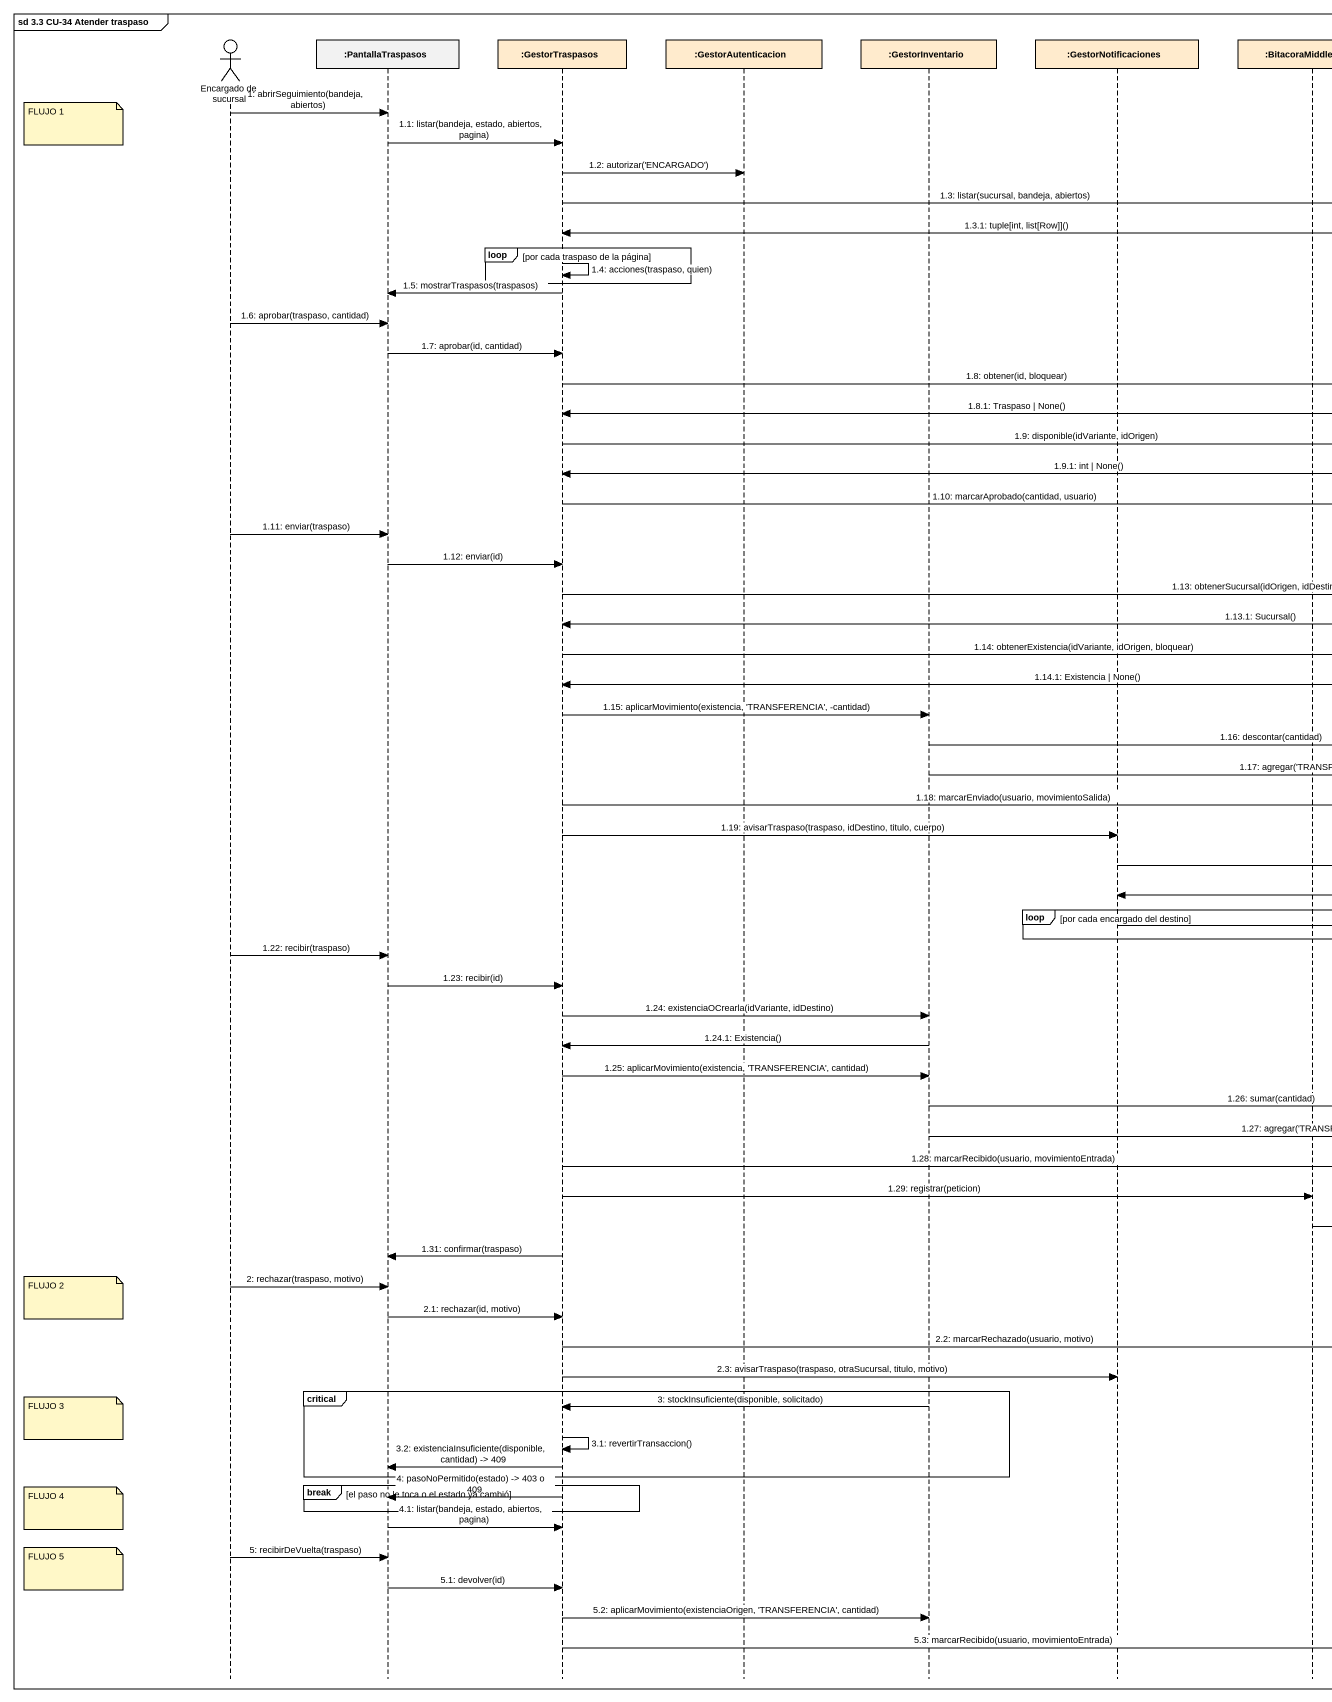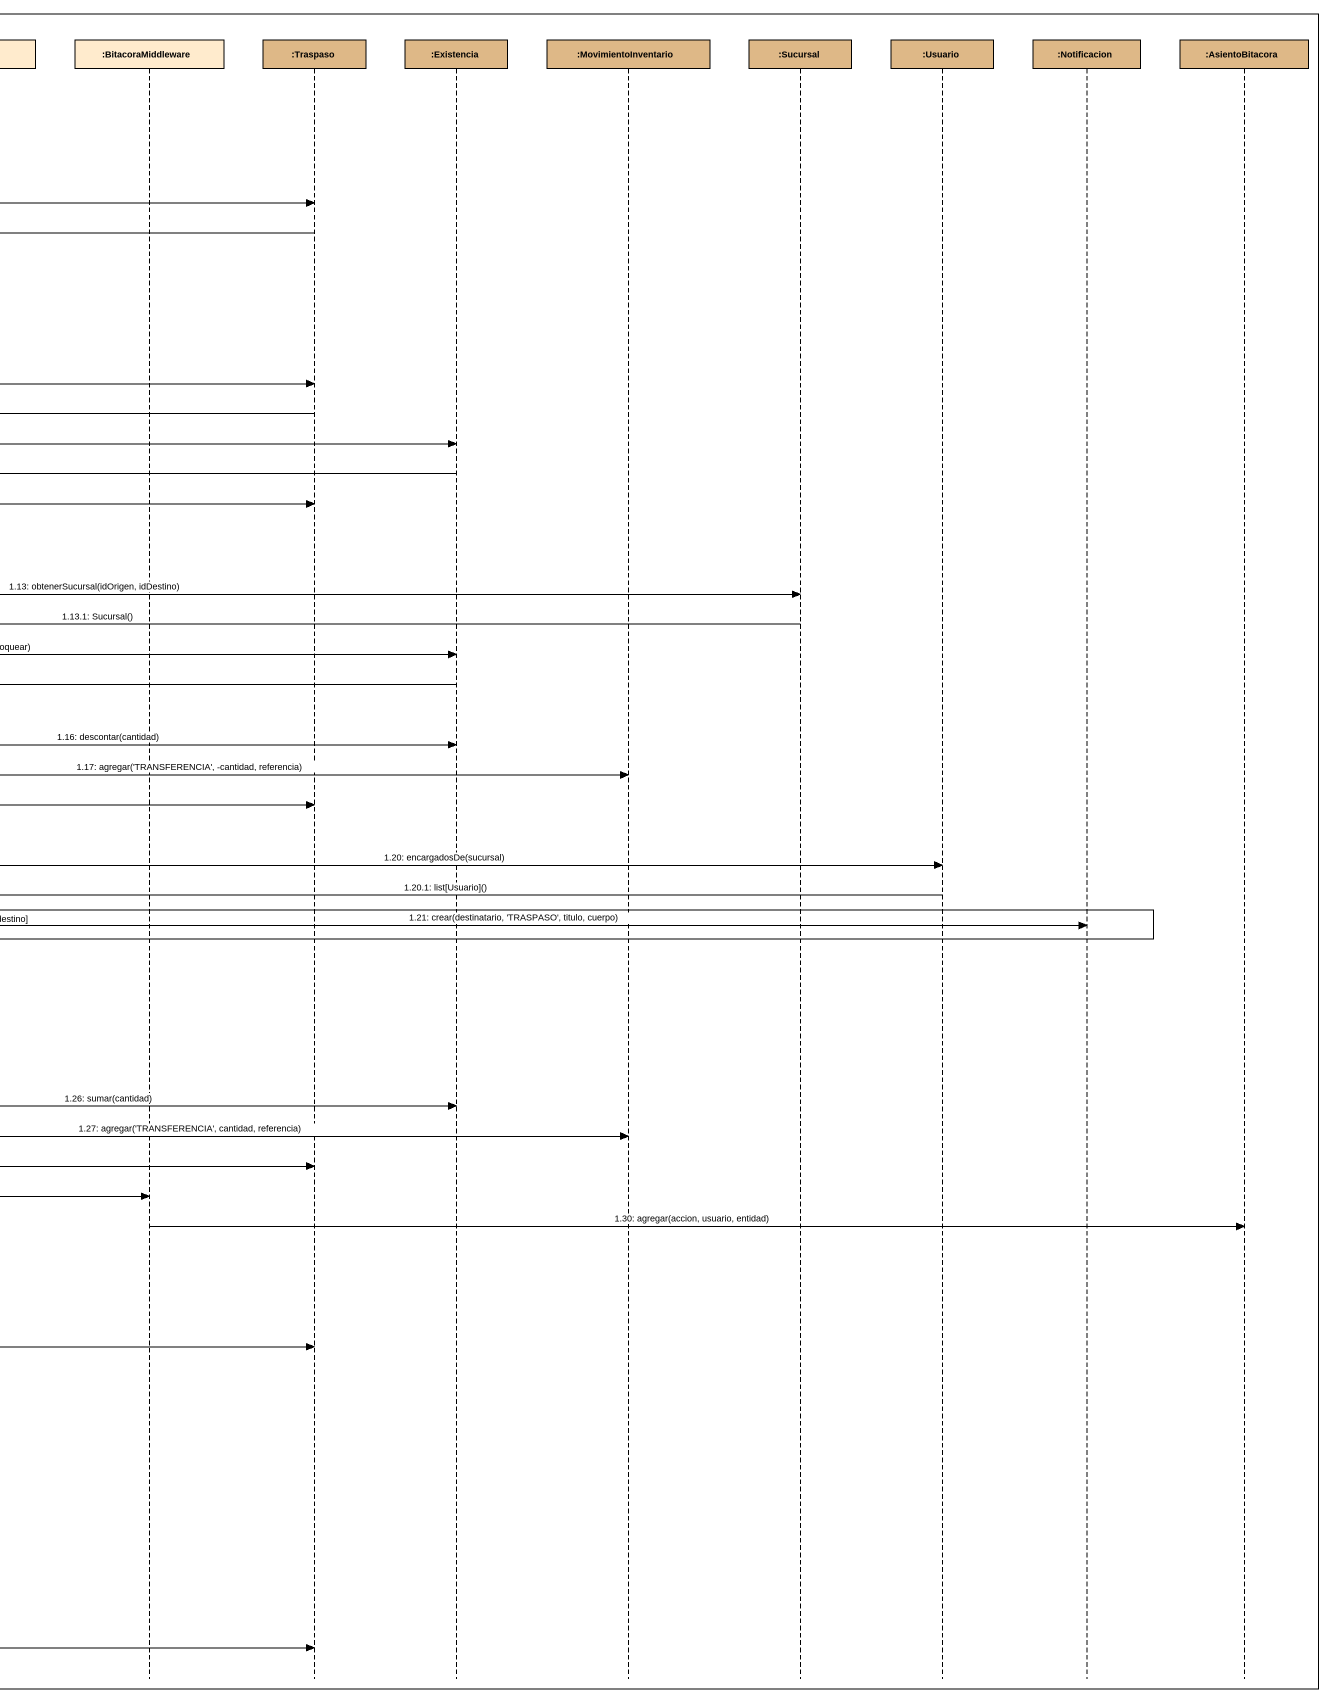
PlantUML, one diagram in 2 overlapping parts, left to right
@startuml
mainframe sd 3.3 CU-34 Atender traspaso
hide footbox
actor "Encargado de sucursal" as Encargado_de_sucursal
participant ":PantallaTraspasos" as PantallaTraspasos
participant ":GestorTraspasos" as GestorTraspasos #FFEBCD
participant ":GestorAutenticacion" as GestorAutenticacion #FFEBCD
participant ":GestorInventario" as GestorInventario #FFEBCD
participant ":GestorNotificaciones" as GestorNotificaciones #FFEBCD
participant ":BitacoraMiddleware" as BitacoraMiddleware #FFEBCD
participant ":Traspaso" as Traspaso #DEB887
participant ":Existencia" as Existencia #DEB887
participant ":MovimientoInventario" as MovimientoInventario #DEB887
participant ":Sucursal" as Sucursal #DEB887
participant ":Usuario" as Usuario #DEB887
participant ":Notificacion" as Notificacion #DEB887
participant ":AsientoBitacora" as AsientoBitacora #DEB887

Encargado_de_sucursal -> PantallaTraspasos : 1: abrirSeguimiento(bandeja, abiertos)
note left of Encargado_de_sucursal : FLUJO 1
PantallaTraspasos -> GestorTraspasos : 1.1: listar(bandeja, estado, abiertos, pagina)
GestorTraspasos -> GestorAutenticacion : 1.2: autorizar('ENCARGADO')
GestorTraspasos -> Traspaso : 1.3: listar(sucursal, bandeja, abiertos)
Traspaso -> GestorTraspasos : 1.3.1: tuple[int, list[Row]]()
loop por cada traspaso de la página
  GestorTraspasos -> GestorTraspasos : 1.4: acciones(traspaso, quien)
end
GestorTraspasos -> PantallaTraspasos : 1.5: mostrarTraspasos(traspasos)
Encargado_de_sucursal -> PantallaTraspasos : 1.6: aprobar(traspaso, cantidad)
PantallaTraspasos -> GestorTraspasos : 1.7: aprobar(id, cantidad)
GestorTraspasos -> Traspaso : 1.8: obtener(id, bloquear)
Traspaso -> GestorTraspasos : 1.8.1: Traspaso | None()
GestorTraspasos -> Existencia : 1.9: disponible(idVariante, idOrigen)
Existencia -> GestorTraspasos : 1.9.1: int | None()
GestorTraspasos -> Traspaso : 1.10: marcarAprobado(cantidad, usuario)
Encargado_de_sucursal -> PantallaTraspasos : 1.11: enviar(traspaso)
PantallaTraspasos -> GestorTraspasos : 1.12: enviar(id)
GestorTraspasos -> Sucursal : 1.13: obtenerSucursal(idOrigen, idDestino)
Sucursal -> GestorTraspasos : 1.13.1: Sucursal()
GestorTraspasos -> Existencia : 1.14: obtenerExistencia(idVariante, idOrigen, bloquear)
Existencia -> GestorTraspasos : 1.14.1: Existencia | None()
GestorTraspasos -> GestorInventario : 1.15: aplicarMovimiento(existencia, 'TRANSFERENCIA', -cantidad)
GestorInventario -> Existencia : 1.16: descontar(cantidad)
GestorInventario -> MovimientoInventario : 1.17: agregar('TRANSFERENCIA', -cantidad, referencia)
GestorTraspasos -> Traspaso : 1.18: marcarEnviado(usuario, movimientoSalida)
GestorTraspasos -> GestorNotificaciones : 1.19: avisarTraspaso(traspaso, idDestino, titulo, cuerpo)
GestorNotificaciones -> Usuario : 1.20: encargadosDe(sucursal)
Usuario -> GestorNotificaciones : 1.20.1: list[Usuario]()
loop por cada encargado del destino
  GestorNotificaciones -> Notificacion : 1.21: crear(destinatario, 'TRASPASO', titulo, cuerpo)
end
Encargado_de_sucursal -> PantallaTraspasos : 1.22: recibir(traspaso)
PantallaTraspasos -> GestorTraspasos : 1.23: recibir(id)
GestorTraspasos -> GestorInventario : 1.24: existenciaOCrearla(idVariante, idDestino)
GestorInventario -> GestorTraspasos : 1.24.1: Existencia()
GestorTraspasos -> GestorInventario : 1.25: aplicarMovimiento(existencia, 'TRANSFERENCIA', cantidad)
GestorInventario -> Existencia : 1.26: sumar(cantidad)
GestorInventario -> MovimientoInventario : 1.27: agregar('TRANSFERENCIA', cantidad, referencia)
GestorTraspasos -> Traspaso : 1.28: marcarRecibido(usuario, movimientoEntrada)
GestorTraspasos -> BitacoraMiddleware : 1.29: registrar(peticion)
BitacoraMiddleware -> AsientoBitacora : 1.30: agregar(accion, usuario, entidad)
GestorTraspasos -> PantallaTraspasos : 1.31: confirmar(traspaso)
Encargado_de_sucursal -> PantallaTraspasos : 2: rechazar(traspaso, motivo)
note left of Encargado_de_sucursal : FLUJO 2
PantallaTraspasos -> GestorTraspasos : 2.1: rechazar(id, motivo)
GestorTraspasos -> Traspaso : 2.2: marcarRechazado(usuario, motivo)
GestorTraspasos -> GestorNotificaciones : 2.3: avisarTraspaso(traspaso, otraSucursal, titulo, motivo)
critical
  GestorInventario -> GestorTraspasos : 3: stockInsuficiente(disponible, solicitado)
  note left of Encargado_de_sucursal : FLUJO 3
  GestorTraspasos -> GestorTraspasos : 3.1: revertirTransaccion()
  GestorTraspasos -> PantallaTraspasos : 3.2: existenciaInsuficiente(disponible, cantidad) -> 409
end
break el paso no le toca o el estado ya cambió
  GestorTraspasos -> PantallaTraspasos : 4: pasoNoPermitido(estado) -> 403 o 409
  note left of Encargado_de_sucursal : FLUJO 4
end
PantallaTraspasos -> GestorTraspasos : 4.1: listar(bandeja, estado, abiertos, pagina)
Encargado_de_sucursal -> PantallaTraspasos : 5: recibirDeVuelta(traspaso)
note left of Encargado_de_sucursal : FLUJO 5
PantallaTraspasos -> GestorTraspasos : 5.1: devolver(id)
GestorTraspasos -> GestorInventario : 5.2: aplicarMovimiento(existenciaOrigen, 'TRANSFERENCIA', cantidad)
GestorTraspasos -> Traspaso : 5.3: marcarRecibido(usuario, movimientoEntrada)
@enduml
